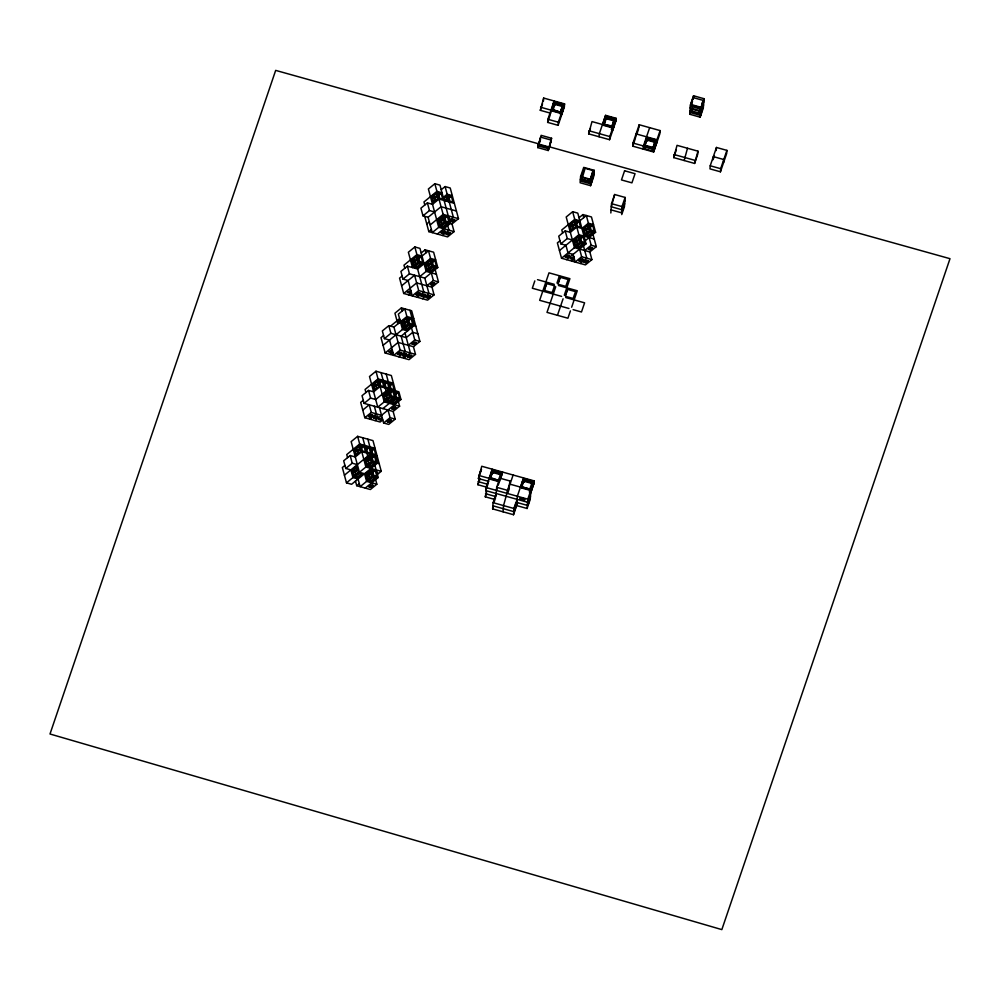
<?xml version="1.0" encoding="UTF-8"?>
<svg xmlns="http://www.w3.org/2000/svg" width="1000" height="1000" viewBox="0 0 1000 1000"><rect width="100%" height="100%" fill="white"/><g stroke="black" fill="none" stroke-linecap="round" stroke-linejoin="round"><path stroke-width="1.5" d="M486.9 487.238L477.938 484.738L479.062 479.012M488.862 481.45L478.413 478.525L481.75 466.262L534.038 480.863L533.8 483.963L527.575 502.275L485.75 490.6L485.988 487.5L492.212 469.188M479.513 480.588L478.95 480.95L479.65 478.088M479.425 474.738L480.125 471.875M480.7 470.562L481.225 470.712M494.25 499.312L485.288 496.812L486.413 491.087M489.275 479.712L491.75 470.975L502.2 473.888L500.337 479.375M492.875 470.725L490.5 478.137L492.875 470.725L500.887 473.525M491.613 472.85L492.825 473.2L493.387 470.075L501.225 472.262L501.087 474.137L493.25 471.95L493.387 470.075M517.537 502.962L513.538 514.725L492.625 508.888L493.088 502.675L496.2 493.525M523.575 477.938L517.35 496.25L516.65 505.575L527.1 508.488L530.225 499.338L530.925 490.012L510.012 484.175L510.238 481.075L499.787 478.15L496.675 487.312L495.975 496.625L485.513 493.713M498.55 480.387L490.538 477.587M500.75 474.237L500.8 473.5M503.075 511.812L503.55 505.6L510.238 481.075M551 110.138L550.775 113.238L540.312 110.325L543.663 98.062L564.575 103.9L564.338 107.013L558.112 125.325L547.663 122.4L547.888 119.288L554.113 100.975M537.775 147.6L541.125 135.338L551.587 138.262L548.237 150.525L537.775 147.6L540.45 139.762M538.188 145.875L540.662 137.137L551.112 140.05L550.975 141.938L548.65 148.8L538.188 145.875L540.525 139.012M543.425 101.163L543.663 98.062M513.538 514.725L514 508.512L517.112 499.363M516.025 504.175L515.588 503L516.025 504.175L514.025 510.8L515.8 507.287L515.35 506.1L515.8 507.287M514.55 510.95L515.875 506.25M514.862 506.8L514.263 507.7L516.1 503.137M520.337 499.2L520.562 497.713L524.75 498.875L524.513 500.363L520.337 499.2L520.562 497.713M521.95 487.675L522 486.938L521.65 487.987L529.475 490.175L532.587 481.025L524.763 478.837L524.338 480.075M522.487 482.762L522.562 481.725M548.237 150.525L551.587 138.262M551.175 111.512L553.65 102.775L564.113 105.688L561.638 114.425L560.237 114.038M548.65 148.8L548.787 146.912L538.325 144M521.575 485.725L522.975 481.613L524.2 481.95L524.237 479.487L532.3 481.737L532.025 484.137L533.425 484.538L531.1 491.388L529.7 491L529.338 492.062M552.487 110.712L552.438 109.388L560.462 112.188L562.8 105.325M553.65 102.775L553.513 104.65L554.738 104.987L555.3 101.875L563.138 104.062L560.7 112.662M562.65 106.037L562.837 104.775L554.775 102.525L554.825 103.85M527.1 508.488L527.812 499.175L534.038 480.863M529.675 496.9L528.35 501.6L527.913 500.425L529.675 496.9L527.6 504.562L529.362 501.05L528.913 499.862L529.362 501.05M528.112 504.712L529.438 500.012M529.15 496.763L529.6 497.938M529.925 489.137L521.862 486.887L524.237 479.487M558.112 125.325L558.35 122.212L564.575 103.9M531.1 491.388L533.575 482.65L523.112 479.725L520.788 486.587L531.237 489.513M532.025 484.137L532.587 481.025M533.425 484.538L533.575 482.65M561.225 116.163L561.462 113.062L540.55 107.212M561.638 114.425L564.113 105.688M562.712 105.3L562.562 107.175L563.975 107.575M580.6 176.537L580.138 182.75L590.588 185.675L593.713 176.513L594.175 170.3L583.713 167.387L580.6 176.537L591.062 179.462L590.588 185.675M582.55 173.65L580.55 181.025L591 183.938L593.475 175.2L591 183.938M589.675 181.55L592.925 170.512L585.1 168.325L581.838 179.363L589.675 181.55L592.788 172.4M599.113 136.762L599.35 133.663L605.575 115.35L616.025 118.263L615.788 121.375L609.562 139.688L588.65 133.85L592 121.587L612.913 127.425L612.675 130.525M603.1 124.513L605.112 117.137L615.562 120.062L613.088 128.8L611.688 128.412L611.325 129.462M603.112 125L605.575 115.35M615.425 121.938L614.025 121.55L614.288 119.138L606.225 116.888L606.188 119.362L604.963 119.025M604.325 124.85L606.75 116.237L614.587 118.425L611.475 127.587L603.638 125.4L604 124.338M609.562 139.688L609.8 136.575L616.025 118.263M613.088 128.8L615.562 120.062M610.837 212.987L611.538 203.675L614.65 194.513L625.112 197.438L624.412 206.75L621.737 214.6M614.65 194.513L611.3 206.775L621.763 209.7L624.875 200.538M611.075 209.887L621.525 212.8L621.987 206.588L625.112 197.438M632.737 146.163L632.975 143.05L639.2 124.738L660.113 130.575L659.875 133.688L653.65 152L632.737 146.163L635.413 138.312M635.85 137L636.087 133.9L657 139.738L656.762 142.838L646.312 139.925L644.538 145.15M638.975 127.85L639.2 124.738M643.2 149.075L643.425 145.975L649.663 127.662M644.475 148.75L644.975 145.812L644.475 148.75L652.3 150.938L652.75 148.737M652.663 149.875L654.062 150.262L656.4 143.4L655 143.012L655.263 140.612L647.2 138.363L644.825 145.762L647.163 138.912M644.538 144.6L645.938 140.488L647.163 140.825L647.2 138.363M647.163 140.825L647.725 137.713L655.562 139.9L652.3 150.938M652.887 148.012L655.263 140.612M653.65 152L653.888 148.887L660.113 130.575M654.062 150.262L656.538 141.525L646.087 138.6M656.4 143.4L656.538 141.525M673.7 157.6L677.038 145.338L697.95 151.175L697.725 154.275L694.613 163.438L673.7 157.6L676.363 149.75M684.15 160.512L687.5 148.25M689.737 114.25L690.438 104.938L693.55 95.775L704 98.7L703.3 108.012L700.188 117.175L689.737 114.25L691.513 109.025L699.412 111.175L699.275 113.05M690.15 112.525L690.288 110.638L700.738 113.562L700.6 115.438L690.15 112.525L691.075 109.775M690.75 104.425L690.612 106.312L701.062 109.225L703.538 100.487L693.088 97.575L690.75 104.425L701.213 107.35L701.062 109.225M691.575 108.987L691.438 110.862L692.325 108.25M692.95 99.45L693.088 97.575M693.312 98.888L693.55 95.775M694.613 163.438L697.95 151.175M700.188 117.175L700.888 107.85L704 98.7M703.075 106.7L700.6 115.438M710.225 165.775L709.987 168.875L720.45 171.8L726.675 153.488L726.9 150.375L716.45 147.463L710.225 165.775L720.675 168.688L720.45 171.8M716.213 150.562L716.45 147.463M723.562 162.638L723.787 159.537L713.337 156.613L713.1 159.725L714.438 155.8M540.312 110.325L542.537 103.787M547.663 122.4L550.325 114.55M552.55 108.012L553.888 104.087L564.338 107.013M552.4 109.938L554.775 102.525M552.55 109.975L552.188 111.025L560.013 113.212L560.375 112.163M552.875 110.475L555.163 103.75L562.987 105.938M560.5 111.638L563.138 104.062M534.812 280.9L532.325 288.238L561.6 296.4M588.65 133.85L590.438 128.613M478.413 478.525L479.3 475.913M480.025 473.85L481.525 469.375M583.488 170.487L580.375 179.65L590.825 182.562L593.938 173.412M478.95 480.95L479.575 479.125M477.938 484.738L479.725 479.5M544.362 290.438L546.688 283.575M605.112 117.137L602.775 124L613.237 126.912M606.225 116.888L603.85 124.3L611.962 126M606.325 117.475L606.75 116.237M552.188 292.625L554.487 285.887M591.062 179.462L594.175 170.3M485.75 490.6L488.425 482.75M490.637 476.213L491.975 472.287L500.938 474.787M490.637 478.175L490.275 479.225L498.113 481.413L501.225 472.262M555.725 286.75L547 312.387L567.913 318.225L570.413 310.9M556.975 283.075L559.462 275.763M492.825 473.2L493.25 471.95M485.288 496.812L486.613 492.887M557.962 283.65L560.125 277.3L568.175 279.55L565.763 286.388L558.413 284.337M558.075 283.762L560.262 277.337M611.912 126.55L614.25 119.688M612.15 127.037L613.55 122.925M614.025 121.55L614.45 120.312L606.613 118.125M496.438 490.412L497.325 487.8M498.225 485.188L499.55 481.262L478.638 475.412M500 479.95L502.663 472.1M557.463 315.3L563.075 298.812M564.312 295.163L569.913 278.675L549 272.838L539.663 300.312L568.938 308.488M494.188 501.863L495.525 497.938M492.625 508.888L493.512 506.275M565.3 295.725L567.463 289.375L575.525 291.625L573.1 298.463L565.75 296.413M565.413 295.85L567.6 289.413M506.9 493.338L513.125 475.025M508 492.512L509.325 488.587M571.663 307.225L577.263 290.75L558.438 285.5M637.188 133.075L638.525 129.15M521.562 486.275L523.35 481.05L533.8 483.963M524.2 481.95L524.612 480.712L532.45 482.9M621.525 212.8L624.637 203.65M524.75 498.875L520.413 498.162M524.513 500.363L520.487 498.738M647.3 138.95L647.725 137.713M530.45 496.225L527.337 505.387L516.888 502.463L513.775 511.625L492.863 505.788M655 143.012L655.413 141.775L647.588 139.588M691.075 104.938L692.475 100.825M692.425 101.5L690.2 108.038L700.662 110.962L703.775 101.8M699.412 111.175L700.75 107.25M701.637 104.637L702.525 102.013M700.6 109.125L703.538 100.487M703.538 104.913L700.425 114.062L689.963 111.15M720.675 168.688L726.9 150.375M437.375 234.037L450.312 223.475L439.975 185.138L434.85 183.713L428.387 188.988L438.725 227.325L454.087 231.612L452.013 223.95L445.188 222.037L432.25 232.6L428.113 217.275L422.987 215.837L420.925 208.175L427.4 202.887L432.525 204.325L438.988 199.037L454.363 203.337M436.262 192.9L437.85 198.787L433 202.75L431.413 196.838L436.262 192.875M432.325 197.087L436.488 193.7M441.213 189.737L445.1 186.562L450.225 188L458.488 218.663L452.013 223.95M432.987 196.55L435.213 197.162L437.025 195.688M438.587 194.412L439.3 193.825M432.587 198.088L434.7 198.675L437.262 196.588M438.825 195.312L441.175 193.388L442.725 199.137L439.625 198.263L438.075 192.525L441.175 193.388M443.288 197.4L447.163 194.237L452.287 195.662M443.5 198.2L446.5 195.738L448.075 201.575M422.987 215.837L429.462 210.562L434.588 211.988M443.725 199.013L446.725 196.55M443.875 199.587L445.45 200.025L447.262 198.55M448.825 197.275L449.55 196.688M445.7 200.912L447.5 199.45M449.075 198.162L451.413 196.25L452.962 202L449.862 201.125L448.312 195.387L451.413 196.25M428.113 217.275L441.062 206.713L456.425 211M426.763 223.988L429.363 221.875M430.188 224.938L443.125 214.375L458.488 218.663M437.612 219.838L442.463 215.875L444.05 221.788L439.212 225.75L437.612 219.838L439.775 220.538M439.9 225.188L438.55 220.2L442.688 216.688M440.712 218.312L442.975 217.775M440.387 218.575L442.013 219.025L443.075 218.15M439.188 219.55L441.413 220.162L443.225 218.688M444.787 217.413L445.5 216.825M424.7 216.312L428.837 231.65L431.425 229.537M438.787 221.075L440.9 221.675L443.462 219.587M445.025 218.312L447.375 216.388L448.925 222.138L445.825 221.262L444.275 215.525L447.375 216.388M449.075 218.863L449.725 218.337L448.862 218.1M436.413 274.25L426.163 271.388L419.963 248.388L414.85 246.962L408.375 252.237L412.512 267.575L418.975 262.288L424.1 263.725M449.487 220.4L453.363 217.237L445.1 186.562M441.325 226.275L443.2 226.8L447.175 223.55M443.475 227.838L448.325 223.875L445.225 223.012L440.375 226.962L443.475 227.838L443.2 226.8M450.875 221.15L452.15 221.5L454.412 219.65M452.25 221.887L454.837 219.775L453.137 219.3L450.55 221.412L452.15 221.5M441.337 232.662L442.625 233.025L444.888 231.175M442.725 233.4L445.312 231.287L443.612 230.812L441.025 232.925L442.625 233.025M411.4 260.087L416.25 256.137L417.837 262.038L413 266L411.4 260.087L413.562 260.788M442.488 235.463L448.963 230.188L447.725 225.575M412.312 260.338L416.475 256.95M421.213 252.987L425.087 249.825L433.625 252.2L437.762 267.538L424.825 278.1L409.45 273.812L402.987 279.088L400.913 271.425L407.388 266.137L417.625 269L430.575 258.438L435.688 259.875M412.975 259.8L415.2 260.413L417.013 258.938M418.575 257.663L419.288 257.075M446.463 234.088L447.75 234.45L450.012 232.6M412.575 261.337L414.688 261.925L417.25 259.837M418.812 258.562L421.163 256.637L422.713 262.387L419.613 261.512L418.062 255.775L421.163 256.637M447.85 234.838L450.438 232.725L448.725 232.25L446.138 234.363L447.75 234.45M454.087 231.612L447.612 236.9L428.837 231.65M402.15 276.025L399.562 278.137L403.7 293.475L427.6 300.15L434.075 294.862L432.013 287.2L416.637 282.913L403.7 293.475M415.125 266.6L416.987 267.062L420.962 263.812M417.262 268.087L422.113 264.125L419.012 263.263L414.162 267.213L417.262 268.087L416.987 267.062M425.062 263.9L429.913 259.95L431.5 265.85L426.65 269.812L425.062 263.9L427.225 264.6M427.337 269.25L426 264.262L430.138 260.763M401.637 285.8L414.575 275.238L418.713 290.575L434.075 294.862M426.637 263.612L428.862 264.237L430.662 262.75M432.225 261.475L432.95 260.887M426.238 265.15L428.35 265.738L430.913 263.65M432.475 262.375L434.825 260.45L436.375 266.2L433.275 265.338L431.725 259.587L434.825 260.45M419.7 276.675L432.638 266.1L437.762 267.538M428.638 270.363L430.65 270.875L434.625 267.625M430.925 271.9L435.775 267.938L432.675 267.075L427.825 271.038L430.925 271.9L430.65 270.875M407.675 292.1L408.95 292.462L410.9 290.875M410.788 290.487L407.35 292.362L409.062 292.838L411 291.25M408.825 294.9L411.413 292.787M418.713 290.575L412.238 295.85L408.1 280.525L402.987 279.088M426.887 285.763L433.35 280.487L438.475 281.913L435.175 269.637M383.587 335.538L381 337.65L385.138 352.987L398.075 342.425L413.45 346.712L419.913 341.438L411.65 310.763L401.4 307.9L394.938 313.188L397.825 323.913M416.213 294.488L417.488 294.837L419.75 292.987M417.587 295.225L420.188 293.113L418.475 292.638L415.887 294.75L417.488 294.837M430.863 284.4L432.137 284.75L434.4 282.9M417.362 297.288L423.825 292L417.625 269M432.238 285.138L434.825 283.025L433.125 282.55L430.538 284.662L432.137 284.75M432.013 287.2L438.475 281.913M421.337 295.912L422.612 296.275L424.875 294.425M422.713 296.65L425.3 294.538L423.6 294.062L421.012 296.175L422.612 296.275M413.713 318.438L406.887 316.525L393.95 327.088L388.825 325.662L382.35 330.938L384.425 338.612L389.538 340.037L393.675 355.375L400.15 350.087L415.513 354.375L413.45 346.712M422.488 298.712L428.95 293.438L424.825 278.1M390.538 326.138L399.588 318.738M398.575 323.3L397.962 321.037L399.8 319.538M398.875 321.287L400.025 320.35M426.45 297.35L427.738 297.7L430 295.85M427.837 298.087L430.425 295.975L428.725 295.5L426.125 297.613L427.738 297.7M406.225 318.05L407.812 323.938L402.975 327.9L401.375 321.987L406.225 318.038M402.287 322.238L406.45 318.85M384.425 338.612L390.887 333.325L406.262 337.612L412.725 332.337L417.85 333.762M402.95 321.7L405.175 322.312L406.987 320.838M408.55 319.562L409.263 318.975M402.55 323.237L404.663 323.825L407.225 321.737M408.787 320.462L411.138 318.538L412.688 324.288L409.588 323.413L408.038 317.675L411.138 318.538M412.4 319.387L413.8 324.6M383.075 345.325L408.95 324.188L415.788 326.1M405.1 328.5L406.962 328.963L410.938 325.712M407.238 329.988L412.088 326.025L408.988 325.163L404.137 329.113L407.238 329.988L406.962 328.963M389.113 351.613L390.387 351.975L392.337 350.387M392.225 350L388.787 351.875L390.5 352.362L392.438 350.775M390.262 354.425L392.85 352.3M395.475 390.85L391.337 375.513L375.975 371.225L369.5 376.512L377.762 407.175L390.712 396.613L400.95 399.475L398.888 391.8L380.1 386.562L373.638 391.838L368.512 390.412L362.038 395.688L364.113 403.363L393.137 411.463L399.6 406.188L398.363 401.575M408.325 345.288L414.8 340L419.913 341.438M566.65 259.65L586.062 243.8L577.788 213.137L572.663 211.713L566.2 216.988L574.462 247.662L589.837 251.95L596.3 246.663L593 234.4M397.65 354L398.925 354.363L401.188 352.512M399.038 354.738L401.625 352.625L399.913 352.15L397.325 354.263L398.925 354.363M412.3 343.913L413.575 344.275L415.838 342.425M413.675 344.65L416.262 342.537L414.562 342.062L411.975 344.175L413.575 344.275M398.8 356.8L405.262 351.525L401.138 336.188L414.075 325.625L409.938 310.287M402.775 355.425L404.05 355.788L406.312 353.938M404.15 356.175L406.737 354.062L405.037 353.587L402.45 355.7L404.05 355.788M403.925 358.237L410.387 352.95L405.012 333M372.525 384.35L377.375 380.4L378.963 386.312L374.125 390.262L372.525 384.35L374.688 385.05M374.812 389.7L373.462 384.712L377.6 381.213M569.225 224.838L574.075 220.888L575.662 226.788L570.812 230.75L569.225 224.838L573.263 226.062L573.025 225.162L570.8 224.55M574.3 221.7L570.138 225.087L571.512 230.188M579.038 217.738L582.913 214.575L591.45 216.95L595.588 232.288L585.237 240.738M407.887 356.863L409.175 357.212L411.438 355.375M409.275 357.6L411.863 355.487L410.163 355.012L407.575 357.125L409.175 357.212M374.1 384.062L376.325 384.688L378.137 383.2M379.7 381.925L380.412 381.337M593.513 224.625L588.4 223.188L581.925 228.475L576.8 227.037L570.337 232.325L565.212 230.888L558.737 236.175L560.8 243.837L565.925 245.275L568 252.938L573.112 254.375L575.188 262.038L581.65 256.75L591.9 259.613L589.837 251.95M373.7 385.6L375.812 386.188L378.375 384.1M379.938 382.825L382.287 380.913L383.837 386.65M573.025 225.162L574.837 223.688M576.4 222.413L577.112 221.825M415.513 354.375L409.038 359.663L385.138 352.987M570.4 226.088L572.513 226.675L575.075 224.587M576.638 223.312L578.987 221.388L580.538 227.138L577.438 226.262L575.887 220.525L578.987 221.388M363.275 400.288L360.688 402.4L364.825 417.738L380.188 422.025L382.775 419.913M384.812 383.363L385.538 382.775M559.975 240.775L557.388 242.887L561.525 258.225L585.425 264.9L591.9 259.613M385.062 384.25L387.413 382.337L388.963 388.075L385.863 387.212L384.312 381.475L387.413 382.337M364.113 403.363L370.575 398.075L375.7 399.513L388.638 388.938L390.712 396.613M560.8 243.837L567.275 238.562L572.4 239.988M389.938 384.787L390.662 384.2M390.188 385.688L392.537 383.762L394.075 389.513L390.975 388.65L389.425 382.9L392.537 383.762M587.737 224.713L589.325 230.6L584.475 234.562L582.888 228.65L587.737 224.7M583.787 228.912L587.95 225.512M362.762 410.075L369.225 404.787L371.3 412.45L381.538 415.312M383.125 394.4L387.975 390.45L389.575 396.362L384.725 400.312L383.125 394.4L387.163 395.625L386.925 394.738L384.7 394.113M559.462 250.55L578.875 234.713L594.237 239M388.2 391.262L384.038 394.663L385.412 399.75M584.462 228.363L586.675 228.975L588.488 227.5M590.05 226.225L590.775 225.637M573.362 240.175L578.212 236.213L579.8 242.125L574.95 246.088L573.362 240.175L575.513 240.875M575.638 245.525L574.3 240.525L578.425 237.025M584.062 229.9L586.175 230.487L588.725 228.4M590.3 227.125L592.65 225.2L594.2 230.95L591.087 230.087L589.55 224.338L592.65 225.2M386.925 394.738L388.738 393.25M390.3 391.975L391.012 391.4M574.925 239.875L577.15 240.5L578.962 239.025M580.525 237.75L581.25 237.162M384.3 395.65L386.425 396.238L388.975 394.15M390.538 392.875L392.887 390.962L394.438 396.7L391.337 395.838L389.787 390.087L392.887 390.962M574.538 241.412L576.65 242L579.2 239.925M580.775 238.637L583.125 236.725L584.663 242.463L581.562 241.6L580.013 235.863L583.125 236.725M583.987 236.137L590.462 230.85L595.588 232.288M364.825 417.738L371.3 412.45M395.425 393.413L396.138 392.825M586.462 235.113L588.475 235.625L592.45 232.375M561.525 258.225L580.938 242.375L586.062 243.8M395.662 394.3L398.013 392.388L399.562 398.125L396.463 397.262L394.913 391.525L398.013 392.388M588.75 236.65L593.6 232.688L590.487 231.825L585.65 235.787L588.75 236.65L588.475 235.625M368.8 416.362L370.075 416.725L372.337 414.875M386.712 400.875L388.713 401.375L392.7 398.125M370.188 417.113L372.775 415L371.062 414.513L368.475 416.625L370.075 416.725M388.988 402.4L393.837 398.438L390.737 397.575L385.887 401.538L388.988 402.4L388.713 401.375M565.5 256.85L566.775 257.213L569.038 255.362M576.938 246.637L578.95 247.138L582.925 243.888M566.875 257.587L569.462 255.475L567.762 255L565.175 257.113L566.775 257.213M579.225 248.162L584.075 244.213L580.962 243.337L576.125 247.3L579.225 248.162L578.95 247.138M369.95 419.175L376.413 413.888L374.35 406.225M382.887 408.6L395.825 398.038L393.762 390.375M391.825 402.3L393.837 402.8L397.825 399.55M373.925 417.8L375.2 418.15L377.463 416.3M375.3 418.537L377.887 416.425L376.188 415.95L373.6 418.062L375.2 418.15M394.113 403.825L398.963 399.875L395.863 399.012L391.012 402.962L394.113 403.825L393.837 402.8M570.625 258.275L571.9 258.637L573.837 257.05M573.737 256.663L570.3 258.55L572 259.025L573.95 257.438M375.075 420.6L400.95 399.475M571.775 261.087L574.362 258.962M584.712 250.512L591.175 245.238L596.3 246.663M377.375 474.462L381.25 471.3L372.987 440.625L357.625 436.337L351.15 441.625L359.412 472.287L364.538 473.713L366.6 481.388L376.85 484.237L375.613 479.637M379.038 419.225L380.325 419.588L382.262 418M391.987 408.663L393.263 409.025L395.525 407.175M382.163 417.612L378.725 419.487L380.425 419.963L382.362 418.387M393.363 409.4L395.95 407.287L394.25 406.812L391.662 408.925L393.263 409.025M588.688 249.15L589.963 249.5L592.225 247.65M590.062 249.887L592.65 247.775L590.95 247.3L588.362 249.412L589.963 249.5M579.15 260.663L580.438 261.025L582.7 259.175M580.538 261.4L583.125 259.288L581.425 258.812L578.837 260.925L580.438 261.025M379.475 407.65L383.612 422.987L390.075 417.7L395.2 419.125L393.137 411.463M580.3 263.463L586.775 258.188L583.475 245.912M354.175 449.462L359.025 445.513L360.613 451.425L355.775 455.375L354.175 449.462L358.212 450.688L357.975 449.8L355.75 449.175M355.087 449.725L359.25 446.325M387.575 421.613L388.862 421.962L391.125 420.125M388.963 422.35L391.55 420.238L389.85 419.762L387.25 421.875L388.862 421.962M584.275 262.1L585.562 262.45L587.825 260.6M585.662 262.838L588.25 260.725L586.538 260.25L583.95 262.362L585.562 262.45M377.125 455.962L361.75 451.675L355.288 456.95L350.163 455.525L343.688 460.8L345.763 468.475L350.875 469.9L352.95 477.562L358.062 479L360.138 486.662L373.075 476.1L378.2 477.525L374.888 465.262M395.2 419.125L388.725 424.412L383.612 422.987M357.975 449.8L359.787 448.312M361.35 447.038L362.062 446.463M355.35 450.712L357.463 451.3L360.025 449.212M361.587 447.938L363.938 446.025L365.487 451.763L362.388 450.9L360.838 445.15L363.938 446.025M344.925 465.4L342.337 467.512L346.475 482.85L351.6 484.288L377.475 463.15L375.412 455.487M366.463 448.475L367.188 447.887M366.712 449.363L369.062 447.45L370.613 453.188L367.512 452.325L365.962 446.587L369.062 447.45M345.763 468.475L352.225 463.188L357.35 464.625M371.587 449.9L372.312 449.312M371.838 450.8L374.188 448.875L375.725 454.625L372.625 453.762L371.075 448.013L374.188 448.875M344.412 475.188L370.288 454.05L372.362 461.725L379.188 463.625M351.838 470.087L356.688 466.125L358.275 472.038L353.438 476L351.838 470.087L354 470.788M364.775 459.525L369.625 455.562L371.225 461.475L366.375 465.425L364.775 459.525L368.812 460.737L368.113 457.7M352.75 470.337L356.912 466.938M365.688 459.775L369.85 456.375M353.413 469.787L355.637 470.412L357.45 468.938M370.387 458.363L368.575 459.85L366.35 459.225M371.95 457.088L372.663 456.512M353.013 471.325L355.125 471.912L357.688 469.825M365.95 460.763L368.075 461.35L370.625 459.263M372.188 457.987L374.538 456.075L376.087 461.812L372.987 460.95L371.438 455.2L374.538 456.075M346.475 482.85L372.362 461.725M355.562 476.587L357.425 477.05L361.413 473.8M368.363 465.988L370.363 466.488L374.35 463.237M357.7 478.075L362.55 474.125L359.45 473.25L354.6 477.212L357.7 478.075L357.425 477.05M370.637 467.512L375.487 463.55L372.388 462.688L367.537 466.65L370.637 467.512L370.363 466.488M365.5 473.9L370.35 469.938L371.938 475.85L367.088 479.812L365.5 473.9L367.663 474.6M367.775 479.25L366.438 474.25L370.575 470.75M368.587 472.362L370.863 471.838M368.275 472.638L369.9 473.088L370.962 472.212M367.075 473.6L369.3 474.225L371.112 472.75M372.663 471.475L373.387 470.887M355.475 481.1L356.725 485.712L359.312 483.6M366.675 475.138L368.787 475.737L371.35 473.65M372.912 472.362L375.262 470.45L376.812 476.188L373.713 475.325L372.163 469.588L375.262 470.45M376.962 472.925L377.6 472.4L376.75 472.163M369.075 480.363L371.087 480.863L375.062 477.612M371.362 481.887L376.213 477.938L373.113 477.075L368.263 481.025L371.362 481.887L371.087 480.863M365.262 488.1L378.2 477.525M369.225 486.725L370.513 487.075L372.775 485.238M370.613 487.463L373.2 485.35L371.5 484.875L368.9 486.987L370.513 487.075M376.85 484.237L370.375 489.525L356.725 485.712M690.438 104.938L700.888 107.85M605.337 118.45L615.788 121.375M551.325 109.625L561.775 112.55M644.875 145.213L652.925 147.463M654.2 148.387L643.75 145.463L643.612 147.35L644.825 147.688M547.888 119.288L558.35 122.212M588.888 130.738L609.8 136.575M632.975 143.05L653.888 148.887M673.925 154.488L694.837 160.325M644.613 146.862L652.45 149.05M538.5 143.787L275.675 70.388L50 734L721.838 929.613L950 258.688L549.012 146.713M538.013 144.5L548.462 147.413M581.987 177.488L589.812 179.675M580.688 179.137L591.15 182.062M611.538 203.675L621.987 206.588M576.163 221.562L578.112 222.1M589.825 225.375L591.775 225.925M582.888 228.65L586.925 229.875L586.675 228.975M442.05 192.8L436.925 191.375L423.988 201.938L424.812 205M438.35 193.562L440.3 194.1M448.587 196.425L450.538 196.962M580.288 236.887L582.238 237.438M431.413 196.838L433.575 197.537M574.3 240.525L577.4 241.4L577.15 240.5M444.55 216.562L446.5 217.1M438.55 220.2L441.65 221.062L441.413 220.162M537.525 279.662L554.263 284.325M554.513 285.763L546.55 283.538L544.212 290.4L552.275 292.65M565.775 297.575L584.6 302.825L581.487 311.988L573.125 309.65M418.338 256.812L420.288 257.35M432 260.625L433.95 261.175M426 264.262L429.1 265.125L428.862 264.237M408.312 318.712L410.262 319.25M399.538 320.75L400.175 320.925M397.962 321.037L400.125 321.737M401.375 321.987L403.537 322.688M400.412 321.812L398.9 321.4L399.263 322.75M407.6 330.9L402.488 329.475L398.35 314.137L404.825 308.863L408.95 324.188M393.4 383.188L378.038 378.888L365.1 389.462L365.925 392.512M382.287 380.913L379.188 380.037L380.737 385.788L383.787 386.637M379.462 381.075L381.413 381.625M384.588 382.512L386.538 383.05M389.712 383.938L391.65 384.487M373.462 384.712L376.562 385.575L376.325 384.688M390.075 391.125L392.013 391.675M395.188 392.562L397.137 393.1M399.6 406.188L384.237 401.887L375.975 371.225M489.412 477.837L499.875 480.75M375.05 448.3L359.688 444L346.75 454.575L347.575 457.625M361.112 446.188L363.062 446.737M366.238 447.625L368.188 448.162M371.362 449.05L373.3 449.6M478.175 481.637L487.137 484.137M496.675 487.312L507.125 490.225M485.988 487.5L527.812 499.175M371.712 456.238L373.663 456.788M381.25 471.3L365.887 467L357.625 436.337M493.088 502.675L514 508.512M372.438 470.625L374.387 471.163M366.438 474.25L369.538 475.125L369.3 474.225M590.462 230.85L586.325 215.525L579.862 220.8L574.738 219.375L561.8 229.938L562.625 233M582.913 214.575L583.737 217.625M589.113 237.562L591.175 245.238M586.175 230.487L586.763 232.688M587.25 234.462L587.487 235.35M583.825 229.013L585.163 234M572.663 211.713L580.938 242.375M579.587 249.088L581.65 256.75M572.513 226.675L573.112 228.875M576.65 242L577.238 244.2M577.725 245.987L577.962 246.863M565.212 230.888L567.275 238.562M445.45 200.025L445.688 200.912M434.85 183.713L445.188 222.037M435.213 197.162L435.45 198.062L432.35 197.2L433.7 202.188M434.7 198.675L435.3 200.863M440.9 221.675L441.5 223.863M441.975 225.65L442.212 226.525M427.4 202.887L429.462 210.562M432.638 266.1L428.5 250.775L422.038 256.05L416.912 254.625L403.975 265.188L404.8 268.25M425.087 249.825L425.913 252.875M431.287 272.812L433.35 280.487M428.35 265.738L428.938 267.938M429.425 269.713L429.663 270.6M414.85 246.962L418.975 262.288M415.2 260.413L415.438 261.312L412.337 260.45L413.688 265.438M414.688 261.925L415.288 264.125M415.763 265.9L416 266.775M407.388 266.137L409.45 273.812M411.488 327.738L414.8 340M401.4 307.9L402.225 310.963M405.175 322.312L405.412 323.212L402.312 322.35L403.663 327.337M404.663 323.825L405.262 326.025M405.737 327.8L405.975 328.688M393.95 327.088L400.15 350.087M388.825 325.662L390.887 333.325M386.213 374.087L390.35 389.412M392.612 401.65L392.85 402.525M381.087 372.65L386.05 391.05M386.488 392.65L387.025 394.65M386.425 396.238L387.013 398.438M387.5 400.225L387.725 401.1M388.013 410.037L390.075 417.7M375.812 386.188L376.413 388.387M368.512 390.412L370.575 398.075M367.863 439.2L372 454.538M362.738 437.762L367.7 456.163M371.012 468.438L373.075 476.1M368.075 461.35L368.663 463.55M369.15 465.337L369.375 466.213M365.712 459.875L367.062 464.862M368.787 475.737L369.387 477.925M369.862 479.712L370.1 480.588M357.463 451.3L358.062 453.5M355.112 449.825L356.463 454.812M355.637 470.412L355.875 471.312L352.775 470.438L354.125 475.438M355.125 471.912L355.725 474.113M356.2 475.9L356.438 476.775M350.163 455.525L352.225 463.188M624.587 170.775L621.475 179.938L631.925 182.85L635.05 173.7L624.587 170.775"/></g></svg>
